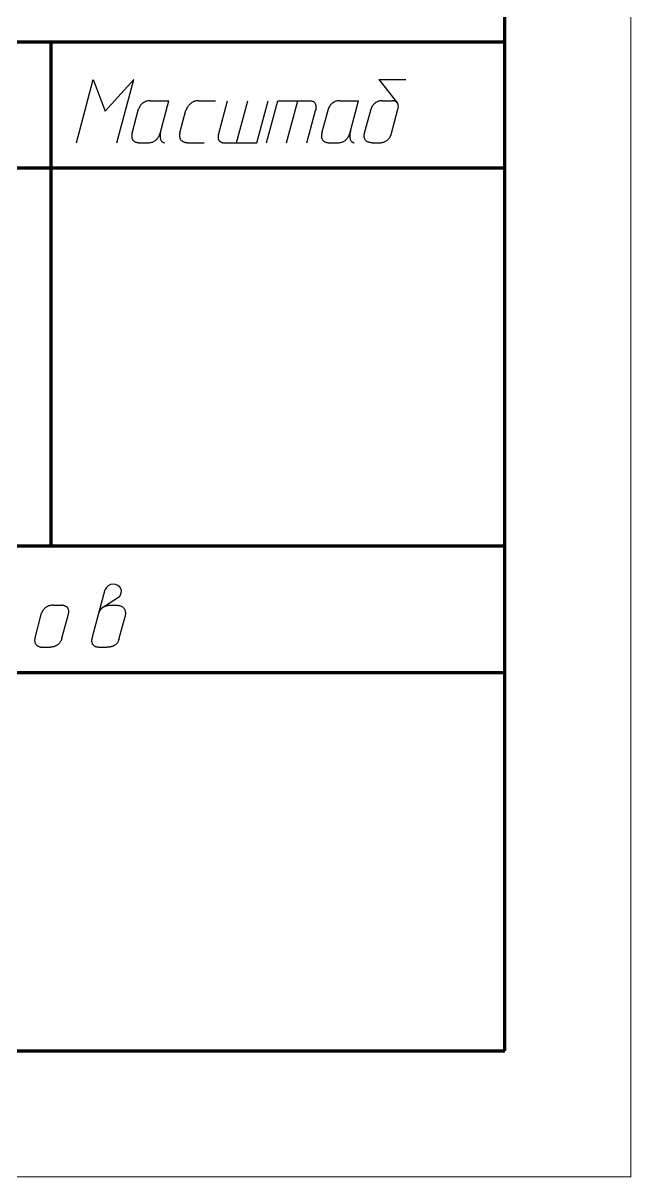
# Model space of a CAD drawing. Header units: millimetres. Extents: x 0 to 841, y 0 to 1189.
# Drawn here: x 816.88 to 841, y 0 to 45.74 of the extents above; entities that cross this region are included whole.
import ezdxf

# ---------------------------------------------------------------- set-up
doc = ezdxf.new("R2010")
doc.units = ezdxf.units.MM
doc.layers.get('0').update_dxf_attribs({"linetype": 'CONTINUOUS', "lineweight": 0})

msp = doc.modelspace()

# ---------------------------------------------------------------- linework, layer by layer
for p, q in [((841, 0), (841, 1189)), ((0, 0), (841, 0))]:
    msp.add_line(p, q)
at = {"lineweight": 70}
for p, q in [((836, 5), (836, 1184)), ((716, 45), (836, 45)), ((818, 25), (818, 45)), ((786, 40), (836, 40)), ((836, 25), (801, 25)), ((716, 20), (836, 20)), ((20, 5), (836, 5))]:
    msp.add_line(p, q, dxfattribs=at)
at = {"color": 7, "linetype": 'CONTINUOUS', "lineweight": 25}
for p, q in [((819, 41), (819.67, 43.5)), ((819, 41), (819.67, 43.5)), ((819.67, 43.5), (820.138, 42.25)), ((821.275, 43.5), (820.138, 42.25)), ((820.606, 41), (821.275, 43.5)), ((830.997, 43.5), (832.07, 43.5)), ((830.997, 43.5), (831.735, 42.573)), ((821.596, 42.544), (821.581, 42.529)), ((821.613, 42.559), (821.596, 42.544)), ((821.631, 42.574), (821.613, 42.559)), ((821.651, 42.588), (821.631, 42.574)), ((821.672, 42.601), (821.651, 42.588)), ((821.694, 42.613), (821.672, 42.601)), ((821.718, 42.625), (821.694, 42.613)), ((821.743, 42.635), (821.718, 42.625)), ((821.77, 42.644), (821.743, 42.635)), ((821.798, 42.652), (821.77, 42.644)), ((821.828, 42.658), (821.798, 42.652)), ((821.86, 42.663), (821.828, 42.658)), ((821.893, 42.666), (821.86, 42.663)), ((821.928, 42.667), (821.893, 42.666)), ((821.928, 42.667), (822.666, 42.667)), ((822.319, 41.371), (822.666, 42.667)), ((823.533, 42.555), (823.512, 42.538)), ((823.554, 42.572), (823.533, 42.555)), ((823.577, 42.588), (823.554, 42.572)), ((823.601, 42.602), (823.577, 42.588)), ((823.626, 42.616), (823.601, 42.602)), ((823.653, 42.629), (823.626, 42.616)), ((823.682, 42.64), (823.653, 42.629)), ((823.712, 42.649), (823.682, 42.64)), ((823.743, 42.656), (823.712, 42.649)), ((823.776, 42.662), (823.743, 42.656)), ((823.81, 42.665), (823.776, 42.662)), ((823.846, 42.667), (823.81, 42.665)), ((823.846, 42.667), (824.519, 42.667)), ((824.635, 41.311), (824.999, 42.667)), ((825.355, 41), (825.801, 42.667)), ((826.157, 41), (826.604, 42.667)), ((826.537, 41), (826.984, 42.667)), ((826.984, 42.667), (828.242, 42.667)), ((827.34, 41), (827.787, 42.667)), ((828.242, 42.667), (828.274, 42.666)), ((828.274, 42.666), (828.304, 42.662)), ((828.304, 42.662), (828.332, 42.657)), ((828.332, 42.657), (828.357, 42.65)), ((828.357, 42.65), (828.379, 42.641)), ((828.379, 42.641), (828.399, 42.63)), ((828.399, 42.63), (828.417, 42.618)), ((828.417, 42.618), (828.433, 42.605)), ((828.433, 42.605), (828.447, 42.591)), ((828.447, 42.591), (828.459, 42.575)), ((828.459, 42.575), (828.469, 42.559)), ((828.469, 42.559), (828.478, 42.542)), ((828.478, 42.542), (828.485, 42.525)), ((829.124, 42.544), (829.108, 42.529)), ((829.141, 42.559), (829.124, 42.544)), ((829.159, 42.574), (829.141, 42.559)), ((829.178, 42.588), (829.159, 42.574)), ((829.199, 42.601), (829.178, 42.588)), ((829.222, 42.613), (829.199, 42.601)), ((829.245, 42.625), (829.222, 42.613)), ((829.271, 42.635), (829.245, 42.625)), ((829.297, 42.644), (829.271, 42.635)), ((829.326, 42.652), (829.297, 42.644)), ((829.356, 42.658), (829.326, 42.652)), ((829.387, 42.663), (829.356, 42.658)), ((829.42, 42.666), (829.387, 42.663)), ((829.455, 42.667), (829.42, 42.666)), ((829.455, 42.667), (830.194, 42.667)), ((829.847, 41.371), (830.194, 42.667)), ((830.812, 42.544), (830.796, 42.528)), ((830.828, 42.559), (830.812, 42.544)), ((830.846, 42.574), (830.828, 42.559)), ((830.865, 42.588), (830.846, 42.574)), ((830.885, 42.601), (830.865, 42.588)), ((830.907, 42.614), (830.885, 42.601)), ((830.93, 42.625), (830.907, 42.614)), ((830.955, 42.636), (830.93, 42.625)), ((830.981, 42.645), (830.955, 42.636)), ((831.008, 42.653), (830.981, 42.645)), ((831.037, 42.659), (831.008, 42.653)), ((831.068, 42.663), (831.037, 42.659)), ((831.1, 42.666), (831.068, 42.663)), ((831.134, 42.667), (831.1, 42.666)), ((831.134, 42.667), (831.544, 42.667)), ((831.545, 42.667), (831.544, 42.667)), ((831.547, 42.667), (831.545, 42.667)), ((831.551, 42.666), (831.547, 42.667)), ((831.556, 42.666), (831.551, 42.666)), ((831.563, 42.665), (831.556, 42.666)), ((831.571, 42.664), (831.563, 42.665)), ((831.581, 42.663), (831.571, 42.664)), ((831.591, 42.661), (831.581, 42.663)), ((831.602, 42.658), (831.591, 42.661)), ((831.613, 42.655), (831.602, 42.658)), ((831.625, 42.651), (831.613, 42.655)), ((831.638, 42.647), (831.625, 42.651)), ((831.651, 42.641), (831.638, 42.647)), ((831.663, 42.635), (831.651, 42.641)), ((831.676, 42.628), (831.663, 42.635)), ((831.689, 42.62), (831.676, 42.628)), ((831.701, 42.61), (831.689, 42.62)), ((831.712, 42.6), (831.701, 42.61)), ((831.723, 42.588), (831.712, 42.6)), ((831.734, 42.575), (831.723, 42.588)), ((831.743, 42.561), (831.734, 42.575)), ((831.751, 42.545), (831.743, 42.561)), ((831.759, 42.528), (831.751, 42.545)), ((821.211, 41.382), (821.469, 42.345)), ((821.47, 42.349), (821.469, 42.346)), ((821.469, 42.346), (821.469, 42.345)), ((821.472, 42.353), (821.47, 42.349)), ((821.474, 42.36), (821.472, 42.353)), ((821.477, 42.367), (821.474, 42.36)), ((821.48, 42.377), (821.477, 42.367)), ((821.485, 42.387), (821.48, 42.377)), ((821.49, 42.398), (821.485, 42.387)), ((821.496, 42.411), (821.49, 42.398)), ((821.503, 42.424), (821.496, 42.411)), ((821.511, 42.438), (821.503, 42.424)), ((821.52, 42.452), (821.511, 42.438)), ((821.53, 42.467), (821.52, 42.452)), ((821.541, 42.483), (821.53, 42.467)), ((821.553, 42.498), (821.541, 42.483)), ((821.566, 42.514), (821.553, 42.498)), ((821.581, 42.529), (821.566, 42.514)), ((823.106, 41.398), (823.345, 42.29)), ((823.346, 42.292), (823.345, 42.29)), ((823.345, 42.29), (823.345, 42.29)), ((823.348, 42.297), (823.346, 42.292)), ((823.351, 42.303), (823.348, 42.297)), ((823.354, 42.312), (823.351, 42.303)), ((823.359, 42.322), (823.354, 42.312)), ((823.364, 42.334), (823.359, 42.322)), ((823.37, 42.347), (823.364, 42.334)), ((823.378, 42.361), (823.37, 42.347)), ((823.386, 42.377), (823.378, 42.361)), ((823.396, 42.393), (823.386, 42.377)), ((823.406, 42.41), (823.396, 42.393)), ((823.418, 42.428), (823.406, 42.41)), ((823.431, 42.446), (823.418, 42.428)), ((823.445, 42.464), (823.431, 42.446)), ((823.46, 42.483), (823.445, 42.464)), ((823.476, 42.501), (823.46, 42.483)), ((823.494, 42.52), (823.476, 42.501)), ((823.512, 42.538), (823.494, 42.52)), ((828.143, 41), (828.484, 42.272)), ((828.484, 42.272), (828.483, 42.268)), ((828.485, 42.278), (828.484, 42.272)), ((828.485, 42.525), (828.491, 42.506)), ((828.487, 42.286), (828.485, 42.278)), ((828.489, 42.295), (828.487, 42.286)), ((828.492, 42.306), (828.489, 42.295)), ((828.491, 42.506), (828.496, 42.488)), ((828.494, 42.319), (828.492, 42.306)), ((828.496, 42.332), (828.494, 42.319)), ((828.496, 42.488), (828.499, 42.47)), ((828.499, 42.347), (828.496, 42.332)), ((828.499, 42.47), (828.501, 42.451)), ((828.5, 42.363), (828.499, 42.347)), ((828.502, 42.379), (828.5, 42.363)), ((828.501, 42.451), (828.503, 42.433)), ((828.503, 42.397), (828.502, 42.379)), ((828.503, 42.433), (828.503, 42.414)), ((828.503, 42.414), (828.503, 42.397)), ((828.739, 41.382), (828.997, 42.345)), ((828.998, 42.349), (828.997, 42.346)), ((828.997, 42.346), (828.997, 42.345)), ((828.999, 42.353), (828.998, 42.349)), ((829.002, 42.36), (828.999, 42.353)), ((829.004, 42.367), (829.002, 42.36)), ((829.008, 42.377), (829.004, 42.367)), ((829.012, 42.387), (829.008, 42.377)), ((829.018, 42.398), (829.012, 42.387)), ((829.024, 42.411), (829.018, 42.398)), ((829.031, 42.424), (829.024, 42.411)), ((829.039, 42.438), (829.031, 42.424)), ((829.048, 42.452), (829.039, 42.438)), ((829.058, 42.467), (829.048, 42.452)), ((829.069, 42.483), (829.058, 42.467)), ((829.081, 42.498), (829.069, 42.483)), ((829.094, 42.514), (829.081, 42.498)), ((829.108, 42.529), (829.094, 42.514)), ((830.43, 41.382), (830.688, 42.346)), ((830.689, 42.349), (830.688, 42.347)), ((830.688, 42.347), (830.688, 42.346)), ((830.69, 42.353), (830.689, 42.349)), ((830.692, 42.359), (830.69, 42.353)), ((830.695, 42.366), (830.692, 42.359)), ((830.698, 42.375), (830.695, 42.366)), ((830.703, 42.385), (830.698, 42.375)), ((830.708, 42.396), (830.703, 42.385)), ((830.714, 42.409), (830.708, 42.396)), ((830.721, 42.422), (830.714, 42.409)), ((830.728, 42.436), (830.721, 42.422)), ((830.737, 42.451), (830.728, 42.436)), ((830.747, 42.466), (830.737, 42.451)), ((830.757, 42.481), (830.747, 42.466)), ((830.769, 42.497), (830.757, 42.481)), ((830.782, 42.513), (830.769, 42.497)), ((830.796, 42.528), (830.782, 42.513)), ((831.488, 41.329), (831.756, 42.329)), ((831.756, 42.329), (831.763, 42.36)), ((831.764, 42.509), (831.759, 42.528)), ((831.763, 42.36), (831.768, 42.39)), ((831.769, 42.489), (831.764, 42.509)), ((831.768, 42.39), (831.771, 42.417)), ((831.771, 42.467), (831.769, 42.489)), ((831.772, 42.443), (831.771, 42.467)), ((831.771, 42.417), (831.772, 42.443)), ((821.194, 41.281), (821.193, 41.252)), ((821.193, 41.252), (821.195, 41.225)), ((821.197, 41.312), (821.194, 41.281)), ((821.195, 41.225), (821.199, 41.2)), ((821.203, 41.346), (821.197, 41.312)), ((821.199, 41.2), (821.204, 41.177)), ((821.211, 41.382), (821.203, 41.346)), ((821.204, 41.177), (821.212, 41.156)), ((822.203, 41.158), (822.217, 41.176)), ((822.217, 41.176), (822.231, 41.194)), ((822.231, 41.194), (822.243, 41.211)), ((822.243, 41.211), (822.255, 41.229)), ((822.255, 41.229), (822.265, 41.246)), ((822.265, 41.246), (822.274, 41.263)), ((822.274, 41.263), (822.283, 41.279)), ((822.283, 41.279), (822.29, 41.294)), ((822.29, 41.294), (822.296, 41.309)), ((822.296, 41.309), (822.302, 41.322)), ((822.302, 41.322), (822.307, 41.334)), ((822.307, 41.334), (822.311, 41.345)), ((822.311, 41.345), (822.314, 41.354)), ((822.314, 41.354), (822.316, 41.361)), ((822.316, 41.361), (822.318, 41.366)), ((822.32, 41.327), (822.317, 41.292)), ((822.317, 41.292), (822.317, 41.259)), ((822.317, 41.259), (822.317, 41.229)), ((822.317, 41.229), (822.32, 41.202)), ((822.318, 41.366), (822.319, 41.37)), ((822.319, 41.37), (822.319, 41.371)), ((822.325, 41.364), (822.32, 41.327)), ((822.32, 41.202), (822.324, 41.177)), ((822.324, 41.177), (822.329, 41.154)), ((822.332, 41.405), (822.325, 41.364)), ((822.341, 41.448), (822.332, 41.405)), ((822.352, 41.494), (822.341, 41.448)), ((823.092, 41.326), (823.089, 41.293)), ((823.089, 41.293), (823.089, 41.263)), ((823.089, 41.263), (823.091, 41.235)), ((823.091, 41.235), (823.096, 41.209)), ((823.098, 41.361), (823.092, 41.326)), ((823.096, 41.209), (823.103, 41.185)), ((823.106, 41.398), (823.098, 41.361)), ((823.103, 41.185), (823.111, 41.163)), ((824.621, 41.229), (824.62, 41.205)), ((824.62, 41.205), (824.621, 41.183)), ((824.624, 41.254), (824.621, 41.229)), ((824.621, 41.183), (824.624, 41.163)), ((824.628, 41.281), (824.624, 41.254)), ((824.635, 41.311), (824.628, 41.281)), ((828.725, 41.312), (828.721, 41.281)), ((828.721, 41.281), (828.721, 41.252)), ((828.721, 41.252), (828.722, 41.225)), ((828.722, 41.225), (828.726, 41.2)), ((828.73, 41.346), (828.725, 41.312)), ((828.726, 41.2), (828.732, 41.177)), ((828.739, 41.382), (828.73, 41.346)), ((828.732, 41.177), (828.739, 41.156)), ((829.73, 41.158), (829.745, 41.176)), ((829.745, 41.176), (829.758, 41.194)), ((829.758, 41.194), (829.771, 41.211)), ((829.771, 41.211), (829.782, 41.229)), ((829.782, 41.229), (829.793, 41.246)), ((829.793, 41.246), (829.802, 41.263)), ((829.802, 41.263), (829.81, 41.279)), ((829.81, 41.279), (829.818, 41.294)), ((829.818, 41.294), (829.824, 41.309)), ((829.824, 41.309), (829.83, 41.322)), ((829.83, 41.322), (829.834, 41.334)), ((829.834, 41.334), (829.838, 41.345)), ((829.838, 41.345), (829.841, 41.354)), ((829.841, 41.354), (829.844, 41.361)), ((829.844, 41.361), (829.846, 41.366)), ((829.845, 41.292), (829.844, 41.259)), ((829.844, 41.259), (829.845, 41.229)), ((829.848, 41.327), (829.845, 41.292)), ((829.845, 41.229), (829.848, 41.202)), ((829.846, 41.366), (829.847, 41.37)), ((829.847, 41.37), (829.847, 41.371)), ((829.852, 41.364), (829.848, 41.327)), ((829.848, 41.202), (829.851, 41.177)), ((829.851, 41.177), (829.857, 41.154)), ((829.859, 41.405), (829.852, 41.364)), ((829.868, 41.448), (829.859, 41.405)), ((829.88, 41.494), (829.868, 41.448)), ((830.416, 41.281), (830.417, 41.297)), ((830.416, 41.265), (830.416, 41.281)), ((830.417, 41.248), (830.416, 41.265)), ((830.417, 41.297), (830.418, 41.312)), ((830.419, 41.23), (830.417, 41.248)), ((830.418, 41.312), (830.419, 41.326)), ((830.419, 41.326), (830.421, 41.339)), ((830.422, 41.212), (830.419, 41.23)), ((830.421, 41.339), (830.423, 41.35)), ((830.425, 41.194), (830.422, 41.212)), ((830.423, 41.35), (830.425, 41.36)), ((830.425, 41.36), (830.426, 41.368)), ((830.43, 41.176), (830.425, 41.194)), ((830.426, 41.368), (830.428, 41.375)), ((830.428, 41.375), (830.429, 41.38)), ((830.429, 41.38), (830.43, 41.382)), ((830.436, 41.158), (830.43, 41.176)), ((831.395, 41.165), (831.408, 41.182)), ((831.408, 41.182), (831.42, 41.198)), ((831.42, 41.198), (831.431, 41.214)), ((831.431, 41.214), (831.441, 41.23)), ((831.441, 41.23), (831.45, 41.245)), ((831.45, 41.245), (831.457, 41.259)), ((831.457, 41.259), (831.464, 41.273)), ((831.464, 41.273), (831.47, 41.285)), ((831.47, 41.285), (831.475, 41.296)), ((831.475, 41.296), (831.479, 41.306)), ((831.479, 41.306), (831.482, 41.315)), ((831.482, 41.315), (831.485, 41.321)), ((831.485, 41.321), (831.487, 41.326)), ((831.487, 41.326), (831.488, 41.329)), ((831.488, 41.329), (831.488, 41.33)), ((831.488, 41.33), (831.488, 41.329)), ((821.212, 41.156), (821.221, 41.136)), ((821.221, 41.136), (821.231, 41.119)), ((821.231, 41.119), (821.243, 41.102)), ((821.243, 41.102), (821.256, 41.088)), ((821.256, 41.088), (821.27, 41.075)), ((821.27, 41.075), (821.285, 41.063)), ((821.285, 41.063), (821.3, 41.052)), ((821.3, 41.052), (821.316, 41.043)), ((821.316, 41.043), (821.332, 41.035)), ((821.332, 41.035), (821.348, 41.028)), ((821.348, 41.028), (821.365, 41.022)), ((821.365, 41.022), (821.381, 41.017)), ((821.381, 41.017), (821.396, 41.013)), ((821.396, 41.013), (821.412, 41.009)), ((821.412, 41.009), (821.426, 41.007)), ((821.426, 41.007), (821.44, 41.004)), ((821.44, 41.004), (821.452, 41.003)), ((821.452, 41.003), (821.464, 41.002)), ((821.464, 41.002), (821.474, 41.001)), ((821.474, 41.001), (821.483, 41)), ((821.483, 41), (821.49, 41)), ((821.49, 41), (821.495, 41)), ((821.495, 41), (821.498, 41)), ((821.498, 41), (821.858, 41)), ((821.858, 41), (821.892, 41.001)), ((821.892, 41.001), (821.925, 41.004)), ((821.925, 41.004), (821.956, 41.01)), ((821.956, 41.01), (821.985, 41.017)), ((821.985, 41.017), (822.013, 41.026)), ((822.013, 41.026), (822.04, 41.036)), ((822.04, 41.036), (822.065, 41.048)), ((822.065, 41.048), (822.088, 41.061)), ((822.088, 41.061), (822.111, 41.075)), ((822.111, 41.075), (822.132, 41.09)), ((822.132, 41.09), (822.151, 41.106)), ((822.151, 41.106), (822.17, 41.123)), ((822.17, 41.123), (822.187, 41.14)), ((822.187, 41.14), (822.203, 41.158)), ((822.329, 41.154), (822.336, 41.133)), ((822.336, 41.133), (822.343, 41.114)), ((822.343, 41.114), (822.351, 41.097)), ((822.351, 41.097), (822.361, 41.082)), ((822.361, 41.082), (822.37, 41.068)), ((822.37, 41.068), (822.38, 41.056)), ((822.38, 41.056), (822.391, 41.046)), ((822.391, 41.046), (822.402, 41.036)), ((822.402, 41.036), (822.413, 41.029)), ((822.413, 41.029), (822.423, 41.022)), ((822.423, 41.022), (822.434, 41.017)), ((822.434, 41.017), (822.444, 41.012)), ((822.444, 41.012), (822.454, 41.008)), ((822.454, 41.008), (822.463, 41.006)), ((822.463, 41.006), (822.471, 41.004)), ((822.471, 41.004), (822.479, 41.002)), ((822.479, 41.002), (822.485, 41.001)), ((822.485, 41.001), (822.49, 41)), ((822.49, 41), (822.494, 41)), ((822.494, 41), (822.497, 41)), ((822.497, 41), (822.498, 41)), ((823.111, 41.163), (823.122, 41.142)), ((823.122, 41.142), (823.134, 41.124)), ((823.134, 41.124), (823.147, 41.107)), ((823.147, 41.107), (823.162, 41.092)), ((823.162, 41.092), (823.177, 41.078)), ((823.177, 41.078), (823.194, 41.066)), ((823.194, 41.066), (823.211, 41.055)), ((823.211, 41.055), (823.228, 41.045)), ((823.228, 41.045), (823.246, 41.037)), ((823.246, 41.037), (823.264, 41.029)), ((823.264, 41.029), (823.282, 41.023)), ((823.282, 41.023), (823.299, 41.018)), ((823.299, 41.018), (823.317, 41.013)), ((823.317, 41.013), (823.333, 41.01)), ((823.333, 41.01), (823.349, 41.007)), ((823.349, 41.007), (823.363, 41.005)), ((823.363, 41.005), (823.377, 41.003)), ((823.377, 41.003), (823.389, 41.002)), ((823.389, 41.002), (823.4, 41.001)), ((823.4, 41.001), (823.409, 41)), ((823.409, 41), (823.416, 41)), ((823.416, 41), (823.42, 41)), ((823.42, 41), (823.423, 41)), ((823.423, 41), (824.072, 41)), ((824.624, 41.163), (824.629, 41.144)), ((824.629, 41.144), (824.634, 41.127)), ((824.634, 41.127), (824.641, 41.111)), ((824.641, 41.111), (824.649, 41.097)), ((824.649, 41.097), (824.658, 41.083)), ((824.658, 41.083), (824.668, 41.072)), ((824.668, 41.072), (824.679, 41.061)), ((824.679, 41.061), (824.69, 41.051)), ((824.69, 41.051), (824.702, 41.043)), ((824.702, 41.043), (824.714, 41.035)), ((824.714, 41.035), (824.726, 41.029)), ((824.726, 41.029), (824.738, 41.023)), ((824.738, 41.023), (824.751, 41.018)), ((824.751, 41.018), (824.762, 41.014)), ((824.762, 41.014), (824.774, 41.01)), ((824.774, 41.01), (824.785, 41.008)), ((824.785, 41.008), (824.795, 41.005)), ((824.795, 41.005), (824.805, 41.004)), ((824.805, 41.004), (824.814, 41.002)), ((824.814, 41.002), (824.821, 41.001)), ((824.821, 41.001), (824.828, 41.001)), ((824.828, 41.001), (824.833, 41)), ((824.833, 41), (824.836, 41)), ((824.836, 41), (824.839, 41)), ((824.839, 41), (824.839, 41)), ((824.839, 41), (826.157, 41)), ((828.739, 41.156), (828.748, 41.136)), ((828.748, 41.136), (828.759, 41.119)), ((828.759, 41.119), (828.771, 41.102)), ((828.771, 41.102), (828.784, 41.088)), ((828.784, 41.088), (828.798, 41.075)), ((828.798, 41.075), (828.812, 41.063)), ((828.812, 41.063), (828.828, 41.052)), ((828.828, 41.052), (828.844, 41.043)), ((828.844, 41.043), (828.86, 41.035)), ((828.86, 41.035), (828.876, 41.028)), ((828.876, 41.028), (828.892, 41.022)), ((828.892, 41.022), (828.908, 41.017)), ((828.908, 41.017), (828.924, 41.013)), ((828.924, 41.013), (828.939, 41.009)), ((828.939, 41.009), (828.954, 41.007)), ((828.954, 41.007), (828.967, 41.004)), ((828.967, 41.004), (828.98, 41.003)), ((828.98, 41.003), (828.992, 41.002)), ((828.992, 41.002), (829.002, 41.001)), ((829.002, 41.001), (829.01, 41)), ((829.01, 41), (829.017, 41)), ((829.017, 41), (829.023, 41)), ((829.023, 41), (829.026, 41)), ((829.026, 41), (829.386, 41)), ((829.386, 41), (829.42, 41.001)), ((829.42, 41.001), (829.452, 41.004)), ((829.452, 41.004), (829.483, 41.01)), ((829.483, 41.01), (829.513, 41.017)), ((829.513, 41.017), (829.541, 41.026)), ((829.541, 41.026), (829.567, 41.036)), ((829.567, 41.036), (829.592, 41.048)), ((829.592, 41.048), (829.616, 41.061)), ((829.616, 41.061), (829.638, 41.075)), ((829.638, 41.075), (829.659, 41.09)), ((829.659, 41.09), (829.679, 41.106)), ((829.679, 41.106), (829.697, 41.123)), ((829.697, 41.123), (829.714, 41.14)), ((829.714, 41.14), (829.73, 41.158)), ((829.857, 41.154), (829.863, 41.133)), ((829.863, 41.133), (829.871, 41.114)), ((829.871, 41.114), (829.879, 41.097)), ((829.879, 41.097), (829.888, 41.082)), ((829.888, 41.082), (829.898, 41.068)), ((829.898, 41.068), (829.908, 41.056)), ((829.908, 41.056), (829.919, 41.046)), ((829.919, 41.046), (829.929, 41.036)), ((829.929, 41.036), (829.94, 41.029)), ((829.94, 41.029), (829.951, 41.022)), ((829.951, 41.022), (829.962, 41.017)), ((829.962, 41.017), (829.972, 41.012)), ((829.972, 41.012), (829.982, 41.008)), ((829.982, 41.008), (829.991, 41.006)), ((829.991, 41.006), (829.999, 41.004)), ((829.999, 41.004), (830.006, 41.002)), ((830.006, 41.002), (830.013, 41.001)), ((830.013, 41.001), (830.018, 41)), ((830.018, 41), (830.022, 41)), ((830.022, 41), (830.024, 41)), ((830.024, 41), (830.025, 41)), ((830.444, 41.14), (830.436, 41.158)), ((830.454, 41.123), (830.444, 41.14)), ((830.465, 41.106), (830.454, 41.123)), ((830.477, 41.09), (830.465, 41.106)), ((830.492, 41.075), (830.477, 41.09)), ((830.509, 41.061), (830.492, 41.075)), ((830.528, 41.048), (830.509, 41.061)), ((830.549, 41.036), (830.528, 41.048)), ((830.573, 41.026), (830.549, 41.036)), ((830.599, 41.017), (830.573, 41.026)), ((830.628, 41.01), (830.599, 41.017)), ((830.66, 41.004), (830.628, 41.01)), ((830.694, 41.001), (830.66, 41.004)), ((830.732, 41), (830.694, 41.001)), ((830.732, 41), (831.047, 41)), ((831.047, 41), (831.08, 41.001)), ((831.08, 41.001), (831.112, 41.004)), ((831.112, 41.004), (831.142, 41.009)), ((831.142, 41.009), (831.171, 41.016)), ((831.171, 41.016), (831.198, 41.025)), ((831.198, 41.025), (831.224, 41.034)), ((831.224, 41.034), (831.248, 41.046)), ((831.248, 41.046), (831.271, 41.058)), ((831.271, 41.058), (831.293, 41.071)), ((831.293, 41.071), (831.313, 41.086)), ((831.313, 41.086), (831.332, 41.101)), ((831.332, 41.101), (831.35, 41.116)), ((831.35, 41.116), (831.366, 41.133)), ((831.366, 41.133), (831.381, 41.149)), ((831.381, 41.149), (831.395, 41.165))]:
    msp.add_line(p, q, dxfattribs=at)
at = {"linetype": 'CONTINUOUS', "lineweight": 25}
for p, q in [((819.639, 21.417), (820.139, 23.282)), ((820.67, 22.968), (819.929, 22.5)), ((820.67, 22.968), (820.669, 22.967)), ((820.669, 22.967), (820.67, 22.968)), ((820.669, 22.967), (820.669, 22.967)), ((820.671, 22.969), (820.67, 22.968)), ((820.674, 22.971), (820.671, 22.969)), ((820.676, 22.973), (820.674, 22.971)), ((820.679, 22.977), (820.676, 22.973)), ((820.683, 22.98), (820.679, 22.977)), ((820.687, 22.985), (820.683, 22.98)), ((820.691, 22.99), (820.687, 22.985)), ((820.696, 22.996), (820.691, 22.99)), ((820.701, 23.002), (820.696, 22.996)), ((820.706, 23.009), (820.701, 23.002)), ((820.711, 23.018), (820.706, 23.009)), ((820.717, 23.026), (820.711, 23.018)), ((820.722, 23.036), (820.717, 23.026)), ((820.727, 23.047), (820.722, 23.036)), ((820.733, 23.058), (820.727, 23.047)), ((820.738, 23.07), (820.733, 23.058)), ((820.743, 23.083), (820.738, 23.07)), ((820.748, 23.097), (820.743, 23.083)), ((820.753, 23.112), (820.748, 23.097)), ((820.757, 23.128), (820.753, 23.112)), ((820.761, 23.145), (820.757, 23.128)), ((820.764, 23.163), (820.761, 23.145)), ((820.767, 23.182), (820.764, 23.163)), ((820.77, 23.202), (820.767, 23.182)), ((820.772, 23.223), (820.77, 23.202)), ((820.773, 23.245), (820.772, 23.223)), ((820.774, 23.268), (820.773, 23.245)), ((820.774, 23.292), (820.774, 23.268)), ((817.651, 22.426), (817.644, 22.412)), ((817.659, 22.44), (817.651, 22.426)), ((817.669, 22.454), (817.659, 22.44)), ((817.679, 22.469), (817.669, 22.454)), ((817.69, 22.484), (817.679, 22.469)), ((817.702, 22.499), (817.69, 22.484)), ((817.716, 22.515), (817.702, 22.499)), ((817.73, 22.53), (817.716, 22.515)), ((817.746, 22.545), (817.73, 22.53)), ((817.764, 22.56), (817.746, 22.545)), ((817.782, 22.575), (817.764, 22.56)), ((817.802, 22.588), (817.782, 22.575)), ((817.824, 22.601), (817.802, 22.588)), ((817.847, 22.614), (817.824, 22.601)), ((817.871, 22.625), (817.847, 22.614)), ((817.897, 22.635), (817.871, 22.625)), ((817.925, 22.644), (817.897, 22.635)), ((817.955, 22.652), (817.925, 22.644)), ((817.986, 22.658), (817.955, 22.652)), ((818.019, 22.663), (817.986, 22.658)), ((818.053, 22.666), (818.019, 22.663)), ((818.09, 22.667), (818.053, 22.666)), ((818.09, 22.667), (818.402, 22.667)), ((818.403, 22.667), (818.402, 22.667)), ((818.406, 22.667), (818.403, 22.667)), ((818.411, 22.666), (818.406, 22.667)), ((818.418, 22.666), (818.411, 22.666)), ((818.426, 22.665), (818.418, 22.666)), ((818.436, 22.664), (818.426, 22.665)), ((818.447, 22.663), (818.436, 22.664)), ((818.46, 22.66), (818.447, 22.663)), ((818.474, 22.658), (818.46, 22.66)), ((818.488, 22.655), (818.474, 22.658)), ((818.503, 22.651), (818.488, 22.655)), ((818.519, 22.646), (818.503, 22.651)), ((818.535, 22.64), (818.519, 22.646)), ((818.551, 22.633), (818.535, 22.64)), ((818.567, 22.626), (818.551, 22.633)), ((818.582, 22.617), (818.567, 22.626)), ((818.598, 22.607), (818.582, 22.617)), ((818.613, 22.596), (818.598, 22.607)), ((818.627, 22.584), (818.613, 22.596)), ((818.64, 22.57), (818.627, 22.584)), ((818.653, 22.555), (818.64, 22.57)), ((818.664, 22.538), (818.653, 22.555)), ((818.673, 22.519), (818.664, 22.538)), ((818.681, 22.499), (818.673, 22.519)), ((818.688, 22.478), (818.681, 22.499)), ((818.692, 22.454), (818.688, 22.478)), ((818.694, 22.428), (818.692, 22.454)), ((818.694, 22.401), (818.694, 22.428)), ((819.913, 22.408), (819.926, 22.434)), ((819.926, 22.434), (819.941, 22.459)), ((819.941, 22.459), (819.956, 22.482)), ((819.956, 22.482), (819.972, 22.503)), ((819.972, 22.503), (819.989, 22.522)), ((819.989, 22.522), (820.006, 22.54)), ((820.006, 22.54), (820.024, 22.556)), ((820.024, 22.556), (820.042, 22.571)), ((820.042, 22.571), (820.061, 22.585)), ((820.061, 22.585), (820.08, 22.597)), ((820.08, 22.597), (820.099, 22.607)), ((820.099, 22.607), (820.118, 22.617)), ((820.118, 22.617), (820.136, 22.626)), ((820.136, 22.626), (820.155, 22.633)), ((820.155, 22.633), (820.173, 22.64)), ((820.173, 22.64), (820.191, 22.645)), ((820.191, 22.645), (820.209, 22.65)), ((820.209, 22.65), (820.226, 22.654)), ((820.226, 22.654), (820.242, 22.657)), ((820.242, 22.657), (820.257, 22.66)), ((820.257, 22.66), (820.272, 22.662)), ((820.272, 22.662), (820.285, 22.664)), ((820.285, 22.664), (820.298, 22.665)), ((820.298, 22.665), (820.309, 22.666)), ((820.309, 22.666), (820.319, 22.666)), ((820.319, 22.666), (820.328, 22.667)), ((820.328, 22.667), (820.335, 22.667)), ((820.335, 22.667), (820.34, 22.667)), ((820.34, 22.667), (820.547, 22.667)), ((820.547, 22.667), (820.593, 22.665)), ((820.593, 22.665), (820.636, 22.661)), ((820.636, 22.661), (820.675, 22.655)), ((820.675, 22.655), (820.711, 22.647)), ((820.711, 22.647), (820.744, 22.637)), ((820.744, 22.637), (820.773, 22.626)), ((820.773, 22.626), (820.8, 22.612)), ((820.8, 22.612), (820.824, 22.598)), ((820.824, 22.598), (820.845, 22.582)), ((820.845, 22.582), (820.864, 22.565)), ((820.864, 22.565), (820.88, 22.547)), ((820.88, 22.547), (820.894, 22.528)), ((820.894, 22.528), (820.906, 22.509)), ((820.906, 22.509), (820.916, 22.489)), ((820.916, 22.489), (820.924, 22.468)), ((820.924, 22.468), (820.931, 22.448)), ((820.931, 22.448), (820.936, 22.427)), ((820.936, 22.427), (820.94, 22.407)), ((817.358, 21.378), (817.617, 22.346)), ((817.618, 22.35), (817.617, 22.347)), ((817.617, 22.347), (817.617, 22.346)), ((817.62, 22.355), (817.618, 22.35)), ((817.622, 22.361), (817.62, 22.355)), ((817.625, 22.369), (817.622, 22.361)), ((817.629, 22.378), (817.625, 22.369)), ((817.633, 22.389), (817.629, 22.378)), ((817.638, 22.4), (817.633, 22.389)), ((817.644, 22.412), (817.638, 22.4)), ((818.423, 21.353), (818.679, 22.306)), ((818.679, 22.306), (818.687, 22.34)), ((818.687, 22.34), (818.692, 22.372)), ((818.692, 22.372), (818.694, 22.401)), ((819.88, 22.317), (819.89, 22.349)), ((819.89, 22.349), (819.901, 22.38)), ((819.901, 22.38), (819.913, 22.408)), ((820.68, 21.3), (820.927, 22.221)), ((820.928, 22.226), (820.927, 22.221)), ((820.93, 22.233), (820.928, 22.226)), ((820.932, 22.242), (820.93, 22.233)), ((820.935, 22.253), (820.932, 22.242)), ((820.937, 22.266), (820.935, 22.253)), ((820.939, 22.28), (820.937, 22.266)), ((820.941, 22.295), (820.939, 22.28)), ((820.94, 22.407), (820.942, 22.387)), ((820.943, 22.312), (820.941, 22.295)), ((820.942, 22.387), (820.944, 22.367)), ((820.944, 22.33), (820.943, 22.312)), ((820.944, 22.367), (820.944, 22.348)), ((820.944, 22.348), (820.944, 22.33)), ((817.344, 21.31), (817.342, 21.279)), ((817.342, 21.279), (817.342, 21.25)), ((817.342, 21.25), (817.344, 21.223)), ((817.35, 21.343), (817.344, 21.31)), ((817.344, 21.223), (817.348, 21.199)), ((817.348, 21.199), (817.355, 21.176)), ((817.358, 21.378), (817.35, 21.343)), ((817.355, 21.176), (817.363, 21.155)), ((817.363, 21.155), (817.373, 21.135)), ((817.373, 21.135), (817.384, 21.118)), ((817.384, 21.118), (817.397, 21.102)), ((817.397, 21.102), (817.41, 21.087)), ((817.41, 21.087), (817.425, 21.074)), ((817.425, 21.074), (817.44, 21.062)), ((817.44, 21.062), (817.455, 21.052)), ((817.455, 21.052), (817.471, 21.043)), ((817.471, 21.043), (817.487, 21.035)), ((818.174, 21.049), (818.154, 21.04)), ((818.193, 21.058), (818.174, 21.049)), ((818.213, 21.069), (818.193, 21.058)), ((818.233, 21.081), (818.213, 21.069)), ((818.253, 21.095), (818.233, 21.081)), ((818.272, 21.11), (818.253, 21.095)), ((818.291, 21.126), (818.272, 21.11)), ((818.309, 21.144), (818.291, 21.126)), ((818.327, 21.164), (818.309, 21.144)), ((818.344, 21.185), (818.327, 21.164)), ((818.36, 21.208), (818.344, 21.185)), ((818.375, 21.233), (818.36, 21.208)), ((818.389, 21.26), (818.375, 21.233)), ((818.402, 21.289), (818.389, 21.26)), ((818.413, 21.32), (818.402, 21.289)), ((818.423, 21.353), (818.413, 21.32)), ((819.616, 21.274), (819.617, 21.292)), ((819.616, 21.255), (819.616, 21.274)), ((819.616, 21.236), (819.616, 21.255)), ((819.617, 21.217), (819.616, 21.236)), ((819.617, 21.292), (819.619, 21.309)), ((819.62, 21.198), (819.617, 21.217)), ((819.619, 21.309), (819.621, 21.326)), ((819.623, 21.179), (819.62, 21.198)), ((819.621, 21.326), (819.623, 21.342)), ((819.623, 21.342), (819.626, 21.357)), ((819.627, 21.161), (819.623, 21.179)), ((819.626, 21.357), (819.628, 21.37)), ((819.633, 21.142), (819.627, 21.161)), ((819.628, 21.37), (819.631, 21.383)), ((819.631, 21.383), (819.633, 21.394)), ((819.633, 21.394), (819.636, 21.403)), ((819.64, 21.125), (819.633, 21.142)), ((819.636, 21.403), (819.638, 21.411)), ((819.638, 21.411), (819.639, 21.417)), ((819.649, 21.108), (819.64, 21.125)), ((819.659, 21.091), (819.649, 21.108)), ((819.671, 21.076), (819.659, 21.091)), ((819.685, 21.061), (819.671, 21.076)), ((819.7, 21.048), (819.685, 21.061)), ((819.718, 21.036), (819.7, 21.048)), ((820.469, 21.049), (820.45, 21.041)), ((820.488, 21.059), (820.469, 21.049)), ((820.507, 21.069), (820.488, 21.059)), ((820.526, 21.081), (820.507, 21.069)), ((820.544, 21.093), (820.526, 21.081)), ((820.561, 21.107), (820.544, 21.093)), ((820.578, 21.122), (820.561, 21.107)), ((820.594, 21.139), (820.578, 21.122)), ((820.61, 21.157), (820.594, 21.139)), ((820.624, 21.177), (820.61, 21.157)), ((820.638, 21.198), (820.624, 21.177)), ((820.65, 21.221), (820.638, 21.198)), ((820.662, 21.245), (820.65, 21.221)), ((820.672, 21.272), (820.662, 21.245)), ((820.68, 21.3), (820.672, 21.272)), ((817.487, 21.035), (817.502, 21.028)), ((817.502, 21.028), (817.518, 21.022)), ((817.518, 21.022), (817.533, 21.017)), ((817.533, 21.017), (817.547, 21.013)), ((817.547, 21.013), (817.56, 21.009)), ((817.56, 21.009), (817.573, 21.007)), ((817.573, 21.007), (817.584, 21.004)), ((817.584, 21.004), (817.593, 21.003)), ((817.593, 21.003), (817.601, 21.002)), ((817.601, 21.002), (817.607, 21.001)), ((817.607, 21.001), (817.611, 21)), ((817.612, 21), (817.609, 21)), ((817.609, 21), (817.954, 21)), ((817.611, 21), (817.613, 21)), ((817.613, 21), (817.612, 21)), ((817.958, 21), (817.954, 21)), ((817.964, 21), (817.958, 21)), ((817.971, 21), (817.964, 21)), ((817.98, 21.001), (817.971, 21)), ((817.99, 21.001), (817.98, 21.001)), ((818.002, 21.003), (817.99, 21.001)), ((818.015, 21.004), (818.002, 21.003)), ((818.03, 21.006), (818.015, 21.004)), ((818.045, 21.009), (818.03, 21.006)), ((818.061, 21.012), (818.045, 21.009)), ((818.079, 21.016), (818.061, 21.012)), ((818.097, 21.02), (818.079, 21.016)), ((818.115, 21.026), (818.097, 21.02)), ((818.134, 21.032), (818.115, 21.026)), ((818.154, 21.04), (818.134, 21.032)), ((819.738, 21.026), (819.718, 21.036)), ((819.76, 21.017), (819.738, 21.026)), ((819.784, 21.01), (819.76, 21.017)), ((819.811, 21.004), (819.784, 21.01)), ((819.84, 21.001), (819.811, 21.004)), ((819.872, 21), (819.84, 21.001)), ((819.872, 21), (820.209, 21)), ((820.217, 21), (820.209, 21)), ((820.226, 21), (820.217, 21)), ((820.236, 21), (820.226, 21)), ((820.248, 21.001), (820.236, 21)), ((820.26, 21.001), (820.248, 21.001)), ((820.274, 21.002), (820.26, 21.001)), ((820.289, 21.003), (820.274, 21.002)), ((820.305, 21.005), (820.289, 21.003)), ((820.321, 21.007), (820.305, 21.005)), ((820.338, 21.01), (820.321, 21.007)), ((820.356, 21.013), (820.338, 21.01)), ((820.374, 21.017), (820.356, 21.013)), ((820.393, 21.022), (820.374, 21.017)), ((820.412, 21.028), (820.393, 21.022)), ((820.431, 21.034), (820.412, 21.028)), ((820.45, 21.041), (820.431, 21.034))]:
    msp.add_line(p, q, dxfattribs=at)
msp.add_arc((820.459, 23.158), 0.342, 22.9865, 158.7741, dxfattribs=at)

doc.saveas('drawing.dxf')
